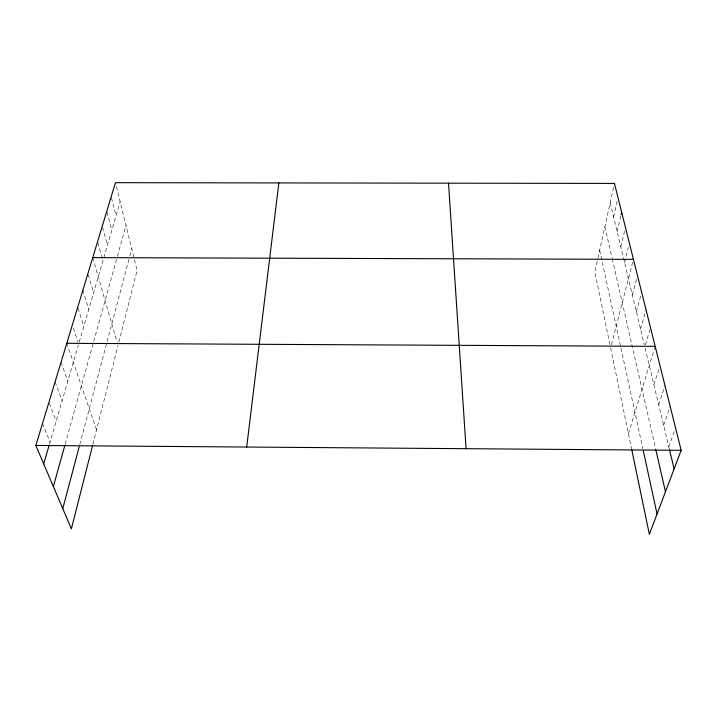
<?xml version="1.0" encoding="UTF-8"?>
<svg xmlns="http://www.w3.org/2000/svg" width="717" height="717" viewBox="0 0 717 717"><rect width="100%" height="100%" fill="white"/><g stroke="black" fill="none" stroke-linecap="round" stroke-linejoin="round"><path stroke-width="0.54" stroke-dasharray="3.58 2.69" d="M597.225 261.221L594.841 272.03L609.952 344.734M597.897 258.21L614.2 184.484M613.609 216.928L617.749 198.717M617.14 231.645L621.164 214.473M620.788 246.827L625.197 228.571M624.552 262.503L628.298 247.455M92.896 444.244L118.027 345.379M118.834 342.197L137.081 270.426L115.706 183.74M611.449 344.734L633.416 259.348M79.784 444.522L129.598 256.847M129.867 255.835L131.74 248.772M632.34 294.938L637.189 276.663M636.364 311.707L641.383 293.459M65.175 444.128L117.122 257.322M117.418 256.247L125.986 225.434M640.532 329.049L646.017 309.753M49.464 444.146L78.341 345.11M79.255 341.955L120.142 201.719M645.461 344.841L650.507 327.732M628.433 433.651L654.836 347.413M653.904 384.742L659.649 366.692M658.681 404.648L664.982 385.638M663.637 425.28L670.171 406.387M668.773 446.691L675.557 427.932M42.509 423.478L50.065 442.066M49.321 403.357L56.195 421.04M55.092 381.928L62.11 400.758M61.044 362.264L67.819 381.193M66.789 343.3L96.553 429.841M73.394 328.153L77.947 341.919M78.036 308.346L83.799 326.378M82.885 290.179L88.774 309.296M88.209 274.692L93.595 292.769M92.744 257.618L117.104 342.179M97.879 242.713L102.916 260.791M102.549 227.262L107.425 245.331M107.075 212.295L111.798 230.345M111.458 197.793L116.037 215.817M610.185 202.66L644.332 344.868M645.085 348.005L669.284 448.806M604.888 226.617L612.013 257.815M612.264 258.9L655.589 448.564M599.672 250.17L642.862 448.752M610.615 347.951L631.91 450.384"/><path stroke-width="1.08" d="M246.693 447.041L278.859 182.925M621.164 214.473L621.666 212.331M92.627 445.275L71.386 528.85L35.85 445.445L115.446 182.683L614.442 183.418L681.15 450.312L649.351 534.317L631.91 450.384M62.773 508.631L79.22 446.664M53.372 486.583L64.889 445.176M43.71 463.881L49.159 445.185M92.744 257.618L633.416 259.348M66.789 343.3L655.168 346.347M35.85 445.445L681.15 450.312M669.535 449.864L674.114 468.909M655.831 449.631L665.457 491.781M643.337 450.93L657.05 513.981M448.51 183.167L466.086 448.69"/></g></svg>
